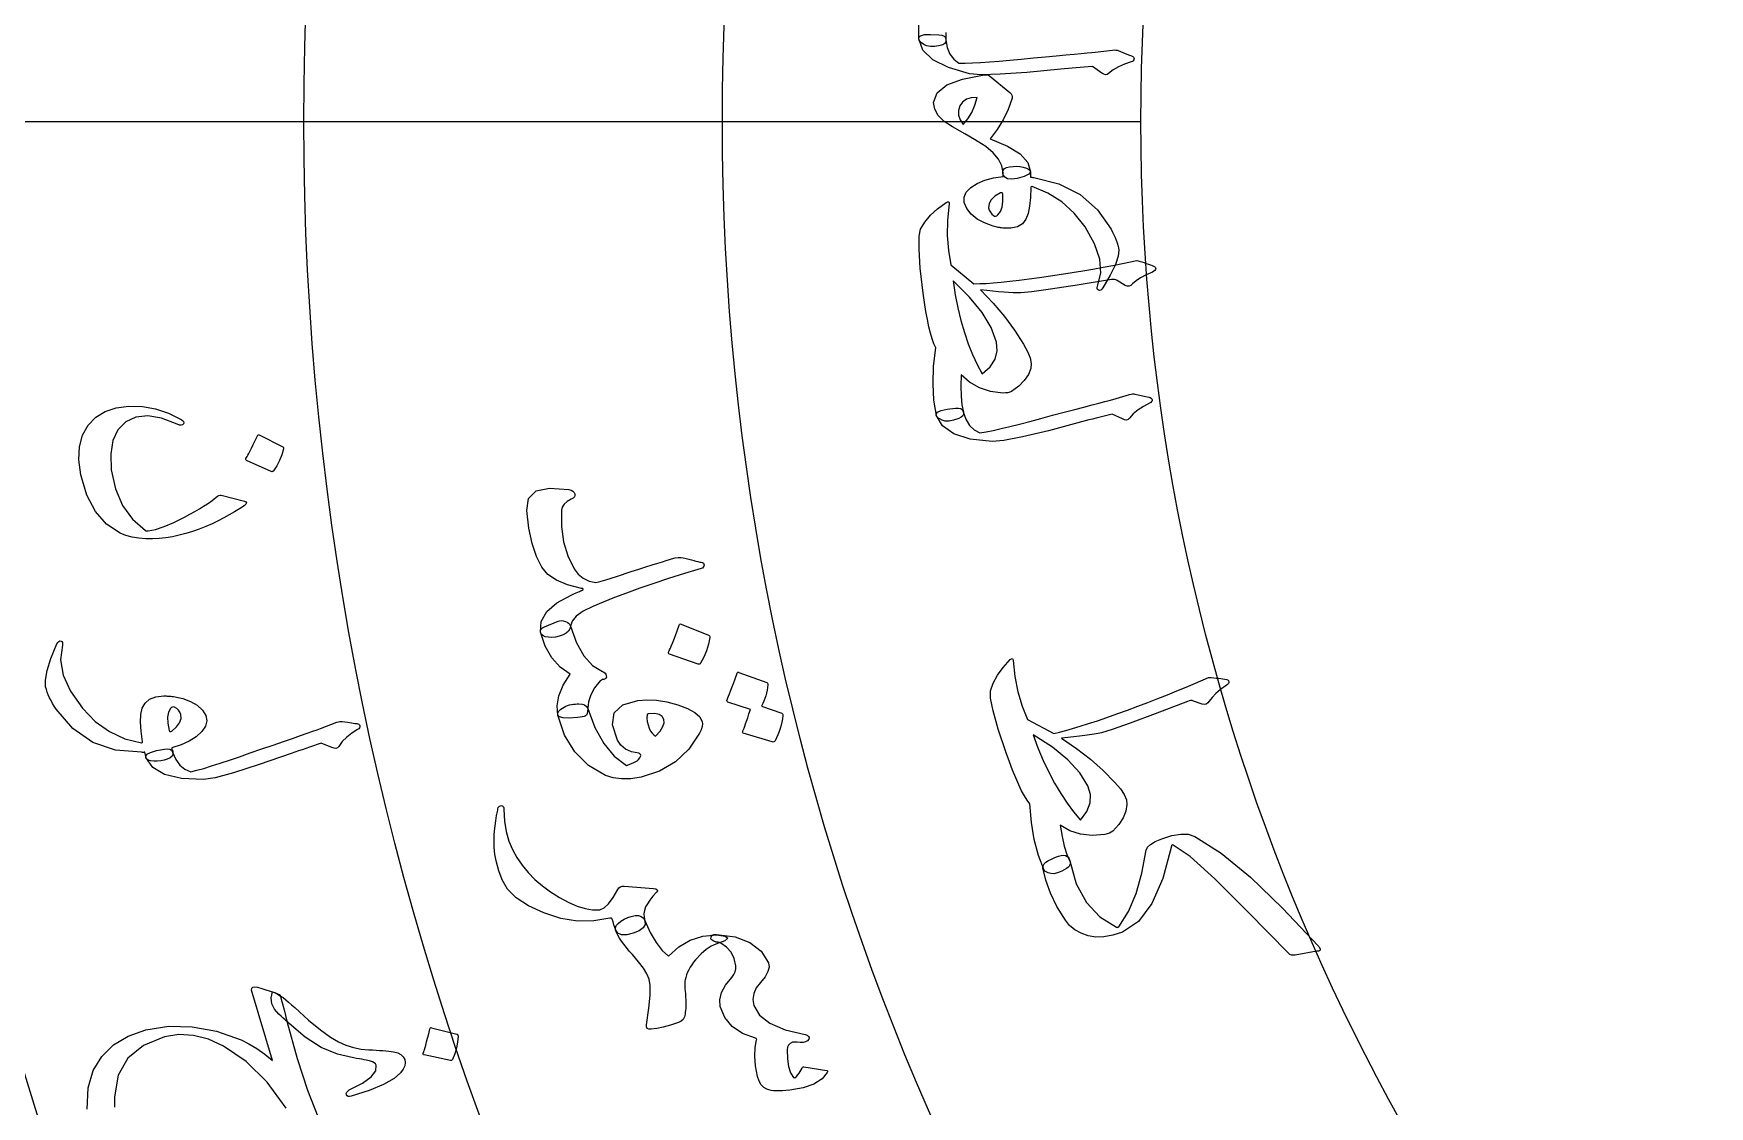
# Model space of a CAD drawing. Header units: millimetres. Extents: x -150 to 150, y -150 to 198.
# Drawn here: x -77.67 to -36.47, y -24.23 to 2.16 of the extents above; entities that cross this region are included whole.
import ezdxf

# ---------------------------------------------------------------- set-up
doc = ezdxf.new("R2010")
doc.units = ezdxf.units.MM
for name, color, linetype in [('CUT_OUTER', 1, 'Continuous'), ('ENGRAVE', 7, 'Continuous'), ('ENGRAVE_FINE', 8, 'Continuous'), ('GUIDE', 3, 'Continuous'), ('TEXT', 5, 'Continuous')]:
    doc.layers.add(name, color=color, linetype=linetype)

msp = doc.modelspace()

# ---------------------------------------------------------------- linework, layer by layer
at = {"layer": 'CUT_OUTER'}
msp.add_arc((0.0002, -0.0002), 149.9998, 179.017762, 3.164151, dxfattribs=at)
at = {"layer": 'ENGRAVE'}
for radius in [132.75, 112.1737, 91.5975, 71.0212, 50.445]:
    msp.add_circle((0, 0), radius, dxfattribs=at)
at = {"layer": 'ENGRAVE_FINE'}
for points in [[(-91.5975, 0), (-71.0212, 0)], [(-71.0213, 0), (-50.445, 0)]]:
    msp.add_lwpolyline(points, dxfattribs=at)
for radius in [122.4619, 101.8856, 81.3094, 60.7331]:
    msp.add_circle((0, 0), radius, dxfattribs=at)
at = {"layer": 'GUIDE'}
msp.add_circle((0, 0), 137.25, dxfattribs=at)
at = {"layer": 'TEXT'}
for points in [[(-55.2437, 2.1855), (-55.2376, 2.0035), (-55.2421, 1.9551), (-55.2667, 1.9159), (-55.3115, 1.8859), (-55.3763, 1.865), (-55.5086, 1.8448), (-55.6207, 1.8428), (-55.7126, 1.8592), (-55.7845, 1.8939), (-55.8384, 1.9353), (-55.8766, 1.9714), (-55.8992, 2.0022), (-55.9062, 2.0277), (-55.9021, 2.4119)], [(-76.3458, -24.2919), (-76.3218, -23.7677), (-76.1982, -23.3431), (-75.9857, -22.9961), (-75.6995, -22.7139), (-75.3404, -22.496), (-74.9089, -22.3414), (-74.3432, -22.2514), (-73.7639, -22.2645), (-73.1708, -22.3785), (-72.5635, -22.5913), (-72.3696, -22.6867), (-72.176, -22.8021), (-71.9824, -22.9374), (-71.7888, -23.0925), (-72.3069, -21.363), (-72.3013, -21.3162), (-72.2744, -21.2893), (-72.226, -21.2823), (-72.1563, -21.2952), (-72.051, -21.3271), (-71.9561, -21.3562), (-71.8717, -21.3824), (-71.7979, -21.4058), (-71.7349, -21.4267), (-71.6833, -21.4451), (-71.6432, -21.4611), (-71.6144, -21.4746), (-71.5965, -21.5195), (-71.5614, -21.6441), (-71.5085, -21.8484), (-71.4372, -22.1322), (-71.4372, -22.1322), (-71.1823, -23.0476), (-70.9286, -23.8287), (-70.6804, -24.4758)], [(-71.4547, -24.2674), (-71.9242, -23.6318), (-72.4381, -23.1236), (-72.999, -22.7428), (-73.3678, -22.5743), (-73.7316, -22.4798), (-74.0906, -22.4601), (-74.445, -22.5163), (-74.9654, -22.7232), (-75.3453, -23.037), (-75.5834, -23.4588), (-75.6777, -23.9887), (-75.6741, -24.2479)]]:
    msp.add_lwpolyline(points, dxfattribs=at)
for points in [[(-51.0067, 1.7456), (-50.8871, 1.6947), (-50.7921, 1.6552), (-50.7219, 1.6269), (-50.6764, 1.6099), (-50.6476, 1.5969), (-50.6272, 1.5807), (-50.6152, 1.5614), (-50.6117, 1.5388), (-50.6171, 1.5135), (-50.6317, 1.4928), (-50.6554, 1.4767), (-50.6883, 1.4651), (-50.8492, 1.4121), (-50.9946, 1.3471), (-51.1244, 1.2699), (-51.2385, 1.1806), (-51.2749, 1.1557), (-51.3155, 1.1492), (-51.3603, 1.1611), (-51.4093, 1.1916), (-51.6359, 1.3517), (-51.7393, 1.3438), (-51.8408, 1.3359), (-51.9405, 1.3278), (-52.0383, 1.3197), (-52.1342, 1.3114), (-52.2283, 1.3031), (-52.3205, 1.2947), (-52.4109, 1.2862), (-53.2475, 1.2065), (-53.901, 1.1593), (-54.3716, 1.1467), (-54.6592, 1.17), (-55.1786, 1.3231), (-55.5598, 1.5188), (-55.8024, 1.7566), (-55.9059, 2.0353), (-55.9057, 2.043), (-55.9054, 2.0506), (-55.9051, 2.0582), (-55.9048, 2.0658), (-55.8613, 2.1095), (-55.7646, 2.1348), (-55.6146, 2.1419), (-55.4114, 2.1307), (-55.3364, 2.1208), (-55.2825, 2.0975), (-55.2494, 2.0609), (-55.2373, 2.011), (-55.2063, 1.8188), (-55.1431, 1.6578), (-55.0478, 1.5283), (-54.9208, 1.4302), (-54.765, 1.4324), (-54.5877, 1.4392), (-54.389, 1.4504), (-54.1687, 1.466), (-53.9279, 1.4855), (-53.6674, 1.5082), (-53.3873, 1.5343), (-53.0876, 1.5634), (-52.7931, 1.5894), (-52.5283, 1.6132), (-52.2933, 1.635), (-52.0882, 1.6548), (-51.9129, 1.6718), (-51.7674, 1.6852), (-51.6518, 1.6951), (-51.566, 1.7015), (-51.1402, 1.7572), (-51.0983, 1.7579), (-51.0621, 1.7562), (-51.0316, 1.7521), (-51.0067, 1.7456)], [(-55.5396, 0.4686), (-55.4544, 0.7045), (-55.2183, 0.8967), (-54.8319, 1.0441), (-54.2954, 1.1463), (-54.2568, 1.1496), (-54.2229, 1.1466), (-54.1938, 1.1372), (-54.1695, 1.1214), (-53.6635, 0.7087), (-53.6327, 0.6804), (-53.6141, 0.6478), (-53.6075, 0.6107), (-53.6131, 0.5692), (-53.7101, 0.2967), (-53.8317, 0.0398), (-53.9782, -0.2019), (-54.1497, -0.4285), (-53.7219, -0.6059), (-53.415, -0.7994), (-53.2288, -1.0102), (-53.1631, -1.2395), (-53.1722, -1.2655), (-53.2008, -1.2929), (-53.2489, -1.3218), (-53.3165, -1.3521), (-53.4844, -1.4005), (-53.6196, -1.4201), (-53.7221, -1.4104), (-53.7919, -1.3715), (-53.8088, -1.348), (-53.8211, -1.3208), (-53.8288, -1.2898), (-53.832, -1.2551), (-53.8644, -1.0888), (-53.9464, -0.9268), (-54.0781, -0.7688), (-54.2594, -0.6142), (-54.3642, -0.5464), (-54.5361, -0.4446), (-54.775, -0.308), (-55.0805, -0.1357), (-55.2823, 0.0003), (-55.4261, 0.1467), (-55.5119, 0.3029), (-55.5396, 0.4686)], [(-54.813, -0.0753), (-54.6968, 0.0646), (-54.6007, 0.2226), (-54.5244, 0.3987), (-54.4678, 0.5931), (-54.6143, 0.584), (-54.7341, 0.5457), (-54.8272, 0.478), (-54.8935, 0.3809), (-54.928, 0.2684), (-54.9262, 0.1547), (-54.8878, 0.0401), (-54.813, -0.0753)], [(-53.0778, -1.3822), (-52.4614, -1.5338), (-51.9403, -1.7971), (-51.5126, -2.1702), (-51.176, -2.6526), (-51.1406, -2.7202), (-51.1083, -2.787), (-51.0793, -2.8531), (-51.0535, -2.9184), (-51.0315, -2.9825), (-51.0136, -3.0451), (-50.9999, -3.1062), (-50.9904, -3.1658), (-51.0036, -3.3166), (-51.0733, -3.5204), (-51.1989, -3.7779), (-51.3795, -4.0905), (-51.4061, -4.1248), (-51.4328, -4.1459), (-51.4597, -4.1538), (-51.4867, -4.1485), (-51.5084, -4.1335), (-51.5194, -4.1123), (-51.5197, -4.0849), (-51.5093, -4.0514), (-51.4267, -3.7335), (-51.4512, -3.3862), (-51.5822, -3.0072), (-51.8191, -2.5939), (-52.0837, -2.2569), (-52.3875, -1.9787), (-52.7314, -1.7597), (-53.1162, -1.6005), (-53.1297, -1.6023), (-53.1402, -1.6066), (-53.1479, -1.6137), (-53.1527, -1.6233), (-53.1594, -1.8732), (-53.1812, -2.0867), (-53.2186, -2.2639), (-53.272, -2.4048), (-53.3589, -2.5162), (-53.4829, -2.5896), (-53.6439, -2.6248), (-53.8423, -2.6217), (-53.8687, -2.6188), (-53.8956, -2.6151), (-53.9231, -2.6104), (-53.951, -2.6049), (-53.9799, -2.5984), (-54.0103, -2.5911), (-54.0421, -2.583), (-54.0753, -2.5739), (-54.2914, -2.4971), (-54.4721, -2.3994), (-54.6172, -2.281), (-54.7265, -2.1417), (-54.7887, -1.997), (-54.7925, -1.8621), (-54.738, -1.7375), (-54.6253, -1.6236), (-54.4665, -1.5228), (-54.2808, -1.445), (-54.0685, -1.39), (-53.8295, -1.3577), (-53.8301, -1.3433), (-53.8311, -1.3293), (-53.8326, -1.3158), (-53.8345, -1.3028), (-53.8365, -1.2898), (-53.838, -1.2763), (-53.839, -1.2623), (-53.8396, -1.2479), (-53.83, -1.1981), (-53.7988, -1.1589), (-53.746, -1.1303), (-53.6715, -1.1123), (-53.5894, -1.1038), (-53.5063, -1.1034), (-53.422, -1.1112), (-53.3366, -1.1272), (-53.2613, -1.1487), (-53.2073, -1.1734), (-53.1746, -1.2012), (-53.1632, -1.2322), (-53.1599, -1.3698), (-53.1464, -1.3704), (-53.1282, -1.3726), (-53.1053, -1.3766), (-53.0778, -1.3822)], [(-55.486, -5.5671), (-55.5314, -5.4666), (-55.5749, -5.3467), (-55.6161, -5.2073), (-55.655, -5.0484), (-55.6923, -4.8701), (-55.7288, -4.6725), (-55.7643, -4.4556), (-55.7985, -4.2193), (-55.8676, -3.6068), (-55.8994, -3.1407), (-55.8978, -2.8217), (-55.8653, -2.6503), (-55.7594, -2.4744), (-55.6183, -2.3064), (-55.4419, -2.1463), (-55.2305, -1.9945), (-55.1962, -1.9786), (-55.1734, -1.9792), (-55.1621, -1.9962), (-55.1622, -2.0296), (-55.2012, -2.4242), (-55.2064, -2.8057), (-55.1781, -3.1732), (-55.1166, -3.5263), (-54.5483, -3.9903), (-54.4086, -3.9891), (-54.2507, -3.9824), (-54.0746, -3.9702), (-53.8802, -3.9525), (-53.6685, -3.9298), (-53.4404, -3.9028), (-53.1957, -3.8715), (-52.9346, -3.836), (-52.6638, -3.7974), (-52.3971, -3.7575), (-52.1348, -3.7164), (-51.8767, -3.674), (-51.6234, -3.6305), (-51.3752, -3.5858), (-51.1323, -3.5399), (-50.8945, -3.493), (-50.5492, -3.4209), (-50.4861, -3.4375), (-50.4258, -3.4548), (-50.3682, -3.4726), (-50.3134, -3.491), (-50.2614, -3.5095), (-50.2121, -3.5278), (-50.1657, -3.5458), (-50.122, -3.5635), (-50.105, -3.5739), (-50.0924, -3.5871), (-50.0842, -3.6033), (-50.0805, -3.6223), (-50.0845, -3.6453), (-50.0997, -3.6665), (-50.1262, -3.6861), (-50.164, -3.7039), (-50.3192, -3.7727), (-50.4517, -3.8444), (-50.5615, -3.919), (-50.6486, -3.9965), (-50.691, -4.0324), (-50.7357, -4.0503), (-50.7828, -4.0502), (-50.8323, -4.0319), (-51.0279, -3.9145), (-51.0605, -3.8965), (-51.0952, -3.8864), (-51.1322, -3.8844), (-51.1713, -3.8905), (-52.0145, -4.0281), (-52.6665, -4.1287), (-53.1277, -4.1908), (-53.3981, -4.2135), (-53.4884, -4.2149), (-53.5883, -4.2129), (-53.6978, -4.2074), (-53.8169, -4.1985), (-53.9455, -4.1871), (-54.0835, -4.1739), (-54.2309, -4.1591), (-54.3879, -4.1425), (-54.0796, -4.467), (-53.8004, -4.797), (-53.55, -5.133), (-53.3283, -5.4754), (-53.2294, -5.6577), (-53.1668, -5.8178), (-53.1408, -5.956), (-53.1514, -6.0727), (-53.2121, -6.2271), (-53.3109, -6.3726), (-53.4479, -6.5095), (-53.6231, -6.6379), (-53.6651, -6.658), (-53.7145, -6.6715), (-53.7712, -6.6786), (-53.8353, -6.6791), (-54.1426, -6.6395), (-54.4163, -6.5517), (-54.6562, -6.4154), (-54.8618, -6.2303), (-54.8723, -6.5109), (-54.8668, -6.7577), (-54.8457, -6.9705), (-54.8096, -7.1491), (-54.8061, -7.1975), (-54.8239, -7.2402), (-54.8631, -7.2772), (-54.9236, -7.3086), (-55.0507, -7.3503), (-55.1609, -7.3708), (-55.2543, -7.3698), (-55.3309, -7.3474), (-55.3909, -7.3156), (-55.4346, -7.2863), (-55.462, -7.2596), (-55.4731, -7.2356), (-55.5325, -6.856), (-55.5548, -6.4509), (-55.5395, -6.021), (-55.486, -5.5671)], [(-53.8997, -1.7564), (-54.0332, -1.8382), (-54.1264, -1.9262), (-54.1792, -2.0205), (-54.1917, -2.1208), (-54.1735, -2.1797), (-54.1463, -2.2317), (-54.11, -2.2769), (-54.0647, -2.3151), (-54.0409, -2.327), (-54.0158, -2.3277), (-53.9892, -2.3174), (-53.9613, -2.2959), (-53.8972, -2.2173), (-53.8556, -2.1058), (-53.8364, -1.9614), (-53.8393, -1.7838), (-53.8437, -1.7656), (-53.8552, -1.755), (-53.8739, -1.7519), (-53.8997, -1.7564)], [(-53.9985, -5.4253), (-54.1251, -5.0681), (-54.3444, -4.7), (-54.6561, -4.3188), (-55.0601, -3.9221), (-55.0073, -4.262), (-54.9434, -4.5869), (-54.8686, -4.8968), (-54.7832, -5.1914), (-54.6878, -5.4703), (-54.5834, -5.733), (-54.47, -5.9794), (-54.3479, -6.2095), (-54.1526, -6.034), (-54.0294, -5.8451), (-53.9781, -5.6425), (-53.9985, -5.4253)], [(-72.4859, -9.4519), (-72.6025, -9.5283), (-72.7247, -9.6038), (-72.8526, -9.6785), (-72.9862, -9.7523), (-73.1265, -9.8244), (-73.2746, -9.8941), (-73.4306, -9.9614), (-73.5943, -10.0263), (-73.7581, -10.0853), (-73.9216, -10.1361), (-74.0849, -10.1785), (-74.2479, -10.2126), (-74.4111, -10.2383), (-74.5749, -10.2557), (-74.7395, -10.2647), (-74.9047, -10.2652), (-75.08, -10.2523), (-75.2442, -10.2245), (-75.3972, -10.1817), (-75.539, -10.1238), (-75.873, -9.9055), (-76.1458, -9.5941), (-76.3562, -9.1897), (-76.5027, -8.6928), (-76.5523, -8.3266), (-76.5391, -7.9996), (-76.4634, -7.7127), (-76.3259, -7.4662), (-76.1364, -7.2732), (-75.9062, -7.1314), (-75.6356, -7.0404), (-75.3249, -6.9998), (-74.9907, -7.0113), (-74.6649, -7.0707), (-74.3476, -7.1775), (-74.0385, -7.3312), (-74.0023, -7.3567), (-73.981, -7.3828), (-73.9746, -7.4094), (-73.9831, -7.4366), (-74.0038, -7.4632), (-74.0355, -7.4733), (-74.0781, -7.467), (-74.1318, -7.4441), (-74.5165, -7.2985), (-74.8559, -7.2402), (-75.1504, -7.2705), (-75.3996, -7.3906), (-75.5895, -7.5853), (-75.7122, -7.8469), (-75.7672, -8.1753), (-75.7535, -8.5697), (-75.6529, -9.0368), (-75.4793, -9.4419), (-75.2338, -9.7842), (-74.9171, -10.0631), (-74.9066, -10.0683), (-74.8917, -10.071), (-74.8725, -10.0712), (-74.8488, -10.069), (-74.6656, -10.0335), (-74.4558, -9.9655), (-74.2194, -9.8652), (-73.9561, -9.7329), (-73.8243, -9.6608), (-73.7019, -9.5919), (-73.5888, -9.5263), (-73.4851, -9.4639), (-73.3914, -9.4043), (-73.308, -9.3471), (-73.2351, -9.2923), (-73.1727, -9.2398), (-73.1398, -9.2145), (-73.1086, -9.1986), (-73.079, -9.1921), (-73.051, -9.195), (-72.4778, -9.3415), (-72.4434, -9.3576), (-72.4333, -9.3813), (-72.4475, -9.4127), (-72.4859, -9.4519)], [(-50.5943, -6.7044), (-50.4679, -6.7349), (-50.3677, -6.7582), (-50.2938, -6.7745), (-50.2461, -6.7837), (-50.2155, -6.7918), (-50.1927, -6.8044), (-50.1777, -6.8215), (-50.1706, -6.8431), (-50.1717, -6.869), (-50.1827, -6.8918), (-50.2034, -6.9116), (-50.2339, -6.9285), (-50.3839, -7.0073), (-50.5165, -7.0955), (-50.6318, -7.1931), (-50.7296, -7.3), (-50.7613, -7.3306), (-50.8003, -7.3437), (-50.8464, -7.3393), (-50.8998, -7.3174), (-51.1497, -7.1969), (-51.2504, -7.2217), (-51.3492, -7.2464), (-51.4462, -7.2708), (-51.5413, -7.295), (-51.6346, -7.3189), (-51.726, -7.3427), (-51.8156, -7.3662), (-51.9033, -7.3895), (-52.7152, -7.6063), (-53.352, -7.7608), (-53.814, -7.851), (-54.1016, -7.8755), (-54.6391, -7.8103), (-55.0474, -7.6803), (-55.3259, -7.4859), (-55.4741, -7.228), (-55.475, -7.2205), (-55.476, -7.2129), (-55.477, -7.2054), (-55.478, -7.1978), (-55.4423, -7.1476), (-55.3511, -7.1066), (-55.2043, -7.0748), (-55.0021, -7.0522), (-54.9265, -7.0497), (-54.8694, -7.0637), (-54.8308, -7.0944), (-54.8106, -7.1416), (-54.7483, -7.3261), (-54.6593, -7.4744), (-54.544, -7.5864), (-54.4025, -7.6621), (-54.2492, -7.6342), (-54.0755, -7.5982), (-53.8813, -7.5543), (-53.6667, -7.5026), (-53.4324, -7.4436), (-53.1792, -7.3781), (-52.9073, -7.3062), (-52.6165, -7.2279), (-52.3303, -7.1536), (-52.0731, -7.0864), (-51.845, -7.0261), (-51.6459, -6.9727), (-51.4758, -6.927), (-51.3345, -6.8897), (-51.2221, -6.8609), (-51.1386, -6.8404), (-50.7278, -6.7151), (-50.6867, -6.7074), (-50.6507, -6.7031), (-50.6199, -6.7021), (-50.5943, -6.7044)], [(-71.5386, -7.9997), (-71.5284, -8.0075), (-71.5214, -8.0193), (-71.5178, -8.035), (-71.5175, -8.0547), (-71.56, -8.1989), (-71.6161, -8.3368), (-71.6858, -8.4685), (-71.7691, -8.594), (-71.7826, -8.6069), (-71.7967, -8.6135), (-71.8117, -8.6139), (-71.8273, -8.6082), (-72.4279, -8.3387), (-72.4427, -8.3277), (-72.4478, -8.3119), (-72.4431, -8.2914), (-72.4287, -8.2662), (-72.4162, -8.2443), (-72.3977, -8.21), (-72.373, -8.1633), (-72.3423, -8.1041), (-72.3055, -8.0316), (-72.2627, -7.945), (-72.2139, -7.8443), (-72.159, -7.7295), (-72.1494, -7.7141), (-72.1391, -7.7057), (-72.128, -7.7045), (-72.1161, -7.7105)], [(-64.4662, -12.4174), (-64.4833, -12.4832), (-64.5192, -12.5398), (-64.5739, -12.5872), (-64.6474, -12.6253), (-64.7409, -12.6592), (-64.8325, -12.681), (-64.9223, -12.6904), (-65.0102, -12.6874), (-65.0876, -12.6726), (-65.146, -12.6464), (-65.1852, -12.6087), (-65.2053, -12.5597), (-65.185, -12.295), (-65.0519, -12.0544), (-64.8061, -11.8388), (-64.4481, -11.6484), (-64.3854, -11.6209), (-64.331, -11.5972), (-64.2849, -11.5771), (-64.2472, -11.5607), (-64.2179, -11.548), (-64.197, -11.5389), (-64.1844, -11.5334), (-64.1803, -11.5316), (-64.1583, -11.5148), (-64.1538, -11.5012), (-64.1669, -11.4907), (-64.1974, -11.4834), (-64.5385, -11.3984), (-64.8144, -11.2835), (-65.0251, -11.1388), (-65.1702, -10.9647), (-65.3034, -10.6983), (-65.4103, -10.3772), (-65.4899, -10.0016), (-65.5414, -9.572), (-65.4961, -9.2739), (-65.3083, -9.089), (-64.9789, -9.017), (-64.5085, -9.0561), (-64.4504, -9.0718), (-64.406, -9.0947), (-64.3753, -9.1247), (-64.3584, -9.162), (-64.3565, -9.2009), (-64.3711, -9.2358), (-64.402, -9.2668), (-64.4494, -9.2937), (-64.5504, -9.3513), (-64.6241, -9.4147), (-64.6705, -9.4837), (-64.6896, -9.5584), (-64.69, -9.9622), (-64.6374, -10.3379), (-64.5322, -10.6847), (-64.375, -11.0018), (-64.2749, -11.1335), (-64.1523, -11.2343), (-64.0073, -11.3041), (-63.8401, -11.343), (-63.7673, -11.3258), (-63.5995, -11.2749), (-63.3369, -11.1904), (-62.9792, -11.0728), (-62.7875, -11.0114), (-62.6143, -10.9566), (-62.4595, -10.9083), (-62.3233, -10.8664), (-62.2067, -10.8305), (-62.1109, -10.8004), (-62.0358, -10.776), (-61.9815, -10.7573), (-61.8973, -10.735), (-61.8219, -10.7235), (-61.7552, -10.7227), (-61.6972, -10.7326), (-61.6241, -10.7516), (-61.556, -10.7694), (-61.4929, -10.7859), (-61.4347, -10.8012), (-61.3817, -10.8149), (-61.3337, -10.8263), (-61.291, -10.8356), (-61.2533, -10.8427), (-61.2226, -10.8515), (-61.2004, -10.8659), (-61.1868, -10.8858), (-61.1817, -10.9114), (-61.188, -10.9415), (-61.2017, -10.9658), (-61.2228, -10.9844), (-61.2513, -10.9972), (-61.6637, -11.1212), (-62.0535, -11.2434), (-62.4208, -11.3638), (-62.7655, -11.4822), (-63.0878, -11.5982), (-63.3878, -11.7112), (-63.6654, -11.8211), (-63.9206, -11.928), (-64.1557, -12.0441), (-64.3251, -12.1645), (-64.4286, -12.289), (-64.4662, -12.4174)], [(-64.0436, -14.4395), (-64.0497, -14.5098), (-64.0607, -14.5628), (-64.0767, -14.5985), (-64.0978, -14.6168), (-64.133, -14.6314), (-64.1774, -14.6437), (-64.2309, -14.6537), (-64.2934, -14.6615), (-64.4969, -14.6745), (-64.6454, -14.6694), (-64.7391, -14.6462), (-64.7779, -14.605), (-64.7972, -14.3725), (-64.7534, -14.1264), (-64.6463, -13.8674), (-64.4759, -13.5961), (-64.7208, -13.4235), (-64.9244, -13.193), (-65.0862, -12.905), (-65.2053, -12.5597), (-65.205, -12.5199), (-65.1879, -12.4844), (-65.1539, -12.4534), (-65.1031, -12.4269), (-64.7708, -12.2942), (-64.7336, -12.2796), (-64.6915, -12.2748), (-64.6442, -12.2799), (-64.5919, -12.2948), (-64.5497, -12.3153), (-64.5147, -12.3426), (-64.4868, -12.3766), (-64.4662, -12.4174), (-64.3225, -12.8247), (-64.1423, -13.1461), (-63.927, -13.3814), (-63.6776, -13.5308), (-63.6441, -13.5473), (-63.618, -13.5696), (-63.5992, -13.5977), (-63.5876, -13.6317), (-63.5853, -13.665), (-63.5941, -13.691), (-63.6141, -13.7098), (-63.6453, -13.7214), (-63.6758, -13.729), (-63.7017, -13.7378), (-63.7231, -13.7478), (-63.7399, -13.7589), (-63.8749, -13.9331), (-63.9705, -14.1047), (-64.0267, -14.2736), (-64.0436, -14.4395)], [(-61.0718, -12.6317), (-61.0596, -12.6395), (-61.0506, -12.652), (-61.0448, -12.6693), (-61.0424, -12.6913), (-61.0748, -12.8579), (-61.123, -13.0189), (-61.187, -13.1743), (-61.2669, -13.3244), (-61.2805, -13.3403), (-61.2957, -13.3493), (-61.3123, -13.3514), (-61.3305, -13.3465), (-62.0322, -13.1059), (-62.05, -13.095), (-62.0573, -13.0778), (-62.0543, -13.0542), (-62.0408, -13.0242), (-62.0292, -12.9982), (-62.0121, -12.9576), (-61.9894, -12.9023), (-61.9612, -12.8324), (-61.9276, -12.7468), (-61.8888, -12.6447), (-61.8447, -12.5262), (-61.7951, -12.3912), (-61.786, -12.3728), (-61.7753, -12.3624), (-61.763, -12.3599), (-61.7491, -12.3654)], [(-75.0131, -15.5161), (-75.6484, -15.4647), (-76.2104, -15.271), (-76.6981, -14.9336), (-77.1095, -14.4518), (-77.1549, -14.3818), (-77.197, -14.3121), (-77.2356, -14.2427), (-77.2707, -14.1736), (-77.3019, -14.1052), (-77.3285, -14.0379), (-77.3506, -13.9718), (-77.3683, -13.9068), (-77.3752, -13.7382), (-77.3317, -13.5057), (-77.2372, -13.2098), (-77.0909, -12.8513), (-77.0678, -12.8117), (-77.0432, -12.7866), (-77.0172, -12.7759), (-76.9897, -12.7797), (-76.9666, -12.7944), (-76.9534, -12.8167), (-76.9504, -12.8465), (-76.9573, -12.8838), (-77.0051, -13.2382), (-76.9388, -13.6156), (-76.7581, -14.0143), (-76.4626, -14.4323), (-76.1473, -14.7575), (-75.8005, -15.0076), (-75.4229, -15.1831), (-75.0151, -15.2845), (-75.0022, -15.2804), (-74.9926, -15.2741), (-74.9862, -15.2656), (-74.9832, -15.2548), (-75.0202, -14.9963), (-75.0342, -14.7729), (-75.0255, -14.5848), (-74.9945, -14.4321), (-74.9251, -14.3053), (-74.8131, -14.213), (-74.6586, -14.155), (-74.4617, -14.131), (-74.4351, -14.1302), (-74.4079, -14.1303), (-74.3801, -14.1312), (-74.3516, -14.133), (-74.322, -14.1354), (-74.2909, -14.1386), (-74.2583, -14.1423), (-74.2241, -14.1468), (-73.9991, -14.1931), (-73.8061, -14.264), (-73.6451, -14.3595), (-73.516, -14.4797), (-73.432, -14.6118), (-73.4067, -14.7432), (-73.44, -14.8742), (-73.5319, -15.005), (-73.671, -15.1317), (-73.8402, -15.2411), (-74.0393, -15.3333), (-74.2687, -15.4081), (-74.2655, -15.4225), (-74.2619, -15.4364), (-74.2579, -15.4497), (-74.2536, -15.4625), (-74.2493, -15.4752), (-74.2453, -15.4885), (-74.2417, -15.5024), (-74.2385, -15.5168), (-74.2385, -15.5686), (-74.2618, -15.6137), (-74.3083, -15.6523), (-74.378, -15.6843), (-74.457, -15.7081), (-74.5387, -15.7239), (-74.623, -15.7316), (-74.71, -15.7311), (-74.7882, -15.723), (-74.846, -15.7076), (-74.8835, -15.685), (-74.9006, -15.6552), (-74.9299, -15.5144), (-74.9433, -15.5162), (-74.9616, -15.5171), (-74.9849, -15.5171), (-75.0131, -15.5161)], [(-59.275, -14.5504), (-59.2625, -14.5575), (-59.2531, -14.5693), (-59.2469, -14.586), (-59.2437, -14.6076), (-59.255, -14.6902), (-59.2699, -14.7712), (-59.2883, -14.8507), (-59.3102, -14.9286), (-59.3361, -15.0056), (-59.3663, -15.0822), (-59.4008, -15.1585), (-59.4396, -15.2345), (-59.4533, -15.2508), (-59.4696, -15.2606), (-59.4887, -15.264), (-59.5106, -15.2609), (-60.2205, -15.0463), (-60.2312, -15.0381), (-60.235, -15.0231), (-60.2318, -15.0011), (-60.2217, -14.9723), (-60.211, -14.9516), (-60.1973, -14.9189), (-60.1807, -14.8741), (-60.161, -14.8173), (-60.138, -14.7479), (-60.1111, -14.6653), (-60.0803, -14.5695), (-60.0456, -14.4607), (-60.596, -14.2795), (-60.614, -14.2692), (-60.6217, -14.2525), (-60.6191, -14.2292), (-60.6062, -14.1994), (-60.5951, -14.1736), (-60.5788, -14.1332), (-60.5572, -14.0783), (-60.5304, -14.0088), (-60.4985, -13.9239), (-60.4617, -13.8225), (-60.4199, -13.7049), (-60.3729, -13.571), (-60.3634, -13.5561), (-60.3524, -13.548), (-60.3398, -13.5467), (-60.3257, -13.5522), (-59.6441, -13.7956), (-59.6317, -13.8028), (-59.6224, -13.8149), (-59.6164, -13.8317), (-59.6135, -13.8533), (-59.6207, -13.9229), (-59.6317, -13.9913), (-59.6467, -14.0588), (-59.6657, -14.1252), (-59.6881, -14.1905), (-59.7134, -14.2545), (-59.7417, -14.3172), (-59.7729, -14.3787)], [(-53.1784, -16.7851), (-53.2435, -16.696), (-53.3105, -16.5875), (-53.3793, -16.4595), (-53.4499, -16.3119), (-53.5228, -16.145), (-53.5989, -15.959), (-53.678, -15.7539), (-53.7598, -15.5296), (-53.9524, -14.9441), (-54.0789, -14.4943), (-54.1425, -14.1818), (-54.1456, -14.0073), (-54.0779, -13.8135), (-53.9741, -13.6202), (-53.8342, -13.4275), (-53.6582, -13.2357), (-53.6278, -13.2131), (-53.6054, -13.2091), (-53.5909, -13.2234), (-53.5842, -13.2561), (-53.5417, -13.6504), (-53.4689, -14.0248), (-53.3661, -14.3788), (-53.2338, -14.7119), (-52.5827, -15.05), (-52.4462, -15.0203), (-52.293, -14.9815), (-52.1231, -14.9336), (-51.9364, -14.8765), (-51.7338, -14.8111), (-51.516, -14.738), (-51.2829, -14.6574), (-51.0346, -14.5693), (-50.7773, -14.4762), (-50.5244, -14.3827), (-50.276, -14.2888), (-50.032, -14.1946), (-49.793, -14.1002), (-49.5592, -14.0058), (-49.3307, -13.9113), (-49.1075, -13.8167), (-48.7843, -13.6756), (-48.7191, -13.679), (-48.6565, -13.6836), (-48.5965, -13.6893), (-48.5391, -13.6961), (-48.4844, -13.7036), (-48.4324, -13.7114), (-48.3833, -13.7195), (-48.3369, -13.728), (-48.3181, -13.7346), (-48.3031, -13.745), (-48.2918, -13.7591), (-48.2843, -13.777), (-48.2834, -13.8003), (-48.294, -13.8243), (-48.316, -13.8488), (-48.3494, -13.874), (-48.4872, -13.973), (-48.6022, -14.0703), (-48.6945, -14.1658), (-48.764, -14.2594), (-48.7981, -14.3032), (-48.8382, -14.3299), (-48.8844, -14.3394), (-48.9365, -14.3316), (-49.1519, -14.2566), (-49.1875, -14.2456), (-49.2236, -14.2429), (-49.2602, -14.2485), (-49.2973, -14.2624), (-50.0946, -14.5694), (-50.7123, -14.801), (-51.1511, -14.956), (-51.4111, -15.0335), (-51.4993, -15.0533), (-51.5975, -15.0718), (-51.7057, -15.0888), (-51.8241, -15.1044), (-51.9523, -15.1195), (-52.0901, -15.1348), (-52.2375, -15.1504), (-52.3945, -15.1662), (-52.0265, -15.4209), (-51.6857, -15.6869), (-51.372, -15.9647), (-51.085, -16.2546), (-50.9509, -16.4128), (-50.857, -16.5567), (-50.8032, -16.6867), (-50.7898, -16.8032), (-50.8177, -16.9667), (-50.8847, -17.1293), (-50.9908, -17.2913), (-51.1361, -17.4528), (-51.1731, -17.481), (-51.2187, -17.5044), (-51.2728, -17.5228), (-51.3354, -17.5364), (-51.6443, -17.5605), (-51.9302, -17.5305), (-52.1928, -17.446), (-52.4319, -17.3068), (-52.3848, -17.5836), (-52.329, -17.8241), (-52.265, -18.0281), (-52.1932, -18.1955), (-52.1798, -18.2422), (-52.1885, -18.2877), (-52.2193, -18.3319), (-52.2721, -18.375), (-52.388, -18.4418), (-52.4918, -18.4843), (-52.5834, -18.5025), (-52.6629, -18.4962), (-52.7282, -18.4773), (-52.7769, -18.4575), (-52.8092, -18.437), (-52.8249, -18.4158), (-52.9607, -18.0564), (-53.0653, -17.6643), (-53.1381, -17.2403), (-53.1784, -16.7851)], [(-74.2698, -14.9949), (-74.1519, -14.891), (-74.0744, -14.7877), (-74.0375, -14.6852), (-74.0411, -14.5831), (-74.0682, -14.5271), (-74.1032, -14.4792), (-74.1459, -14.4395), (-74.1966, -14.408), (-74.2219, -14.3995), (-74.2469, -14.4025), (-74.2715, -14.4168), (-74.2959, -14.4425), (-74.3472, -14.5312), (-74.3708, -14.65), (-74.3665, -14.7987), (-74.334, -14.9773), (-74.3267, -14.9949), (-74.3135, -15.0037), (-74.2945, -15.0037), (-74.2698, -14.9949)], [(-61.2289, -14.7624), (-61.2239, -14.8186), (-61.2337, -14.8848), (-61.2582, -14.9608), (-61.2974, -15.0469), (-61.5585, -15.4402), (-61.8839, -15.7526), (-62.2749, -15.9832), (-62.7325, -16.1303), (-62.9809, -16.1676), (-63.2095, -16.1725), (-63.4183, -16.1448), (-63.6073, -16.0844), (-64.0275, -15.8369), (-64.3636, -15.5072), (-64.6142, -15.0961), (-64.7779, -14.605), (-64.7776, -14.5518), (-64.7521, -14.5005), (-64.7015, -14.4514), (-64.6257, -14.4044), (-64.5827, -14.3836), (-64.5378, -14.3663), (-64.4912, -14.3523), (-64.4426, -14.3418), (-64.394, -14.334), (-64.3471, -14.3282), (-64.3019, -14.3244), (-64.2584, -14.3225), (-64.181, -14.3286), (-64.1194, -14.3502), (-64.0736, -14.3871), (-64.0436, -14.4395), (-63.8685, -14.9083), (-63.6504, -15.2985), (-63.3907, -15.6095), (-63.0907, -15.8412), (-62.9801, -15.7989), (-62.8935, -15.7594), (-62.8311, -15.7227), (-62.7926, -15.6889), (-62.7614, -15.6521), (-62.7429, -15.6206), (-62.737, -15.5945), (-62.7438, -15.5736), (-62.7525, -15.5602), (-62.7625, -15.5503), (-62.7737, -15.544), (-62.7863, -15.5412), (-62.9659, -15.5027), (-63.1135, -15.4366), (-63.2289, -15.3428), (-63.3119, -15.2214), (-63.4341, -14.8398), (-63.3907, -14.5481), (-63.1828, -14.3477), (-62.8115, -14.2383), (-62.5881, -14.2216), (-62.3491, -14.235), (-62.0948, -14.2781), (-61.8248, -14.3504), (-61.5868, -14.4365), (-61.4082, -14.5336), (-61.2889, -14.6421), (-61.2289, -14.7624)], [(-70.0762, -14.7554), (-69.9476, -14.7771), (-69.8459, -14.7935), (-69.7708, -14.8047), (-69.7225, -14.8107), (-69.6913, -14.8167), (-69.6676, -14.8278), (-69.6513, -14.8442), (-69.6424, -14.8657), (-69.6415, -14.8921), (-69.6507, -14.9161), (-69.6698, -14.9378), (-69.6989, -14.9571), (-69.8424, -15.048), (-69.9678, -15.147), (-70.0753, -15.2542), (-70.1647, -15.3696), (-70.1941, -15.4028), (-70.2319, -15.4189), (-70.2783, -15.4177), (-70.3333, -15.3992), (-70.5919, -15.2949), (-70.6904, -15.3272), (-70.7871, -15.3592), (-70.882, -15.3908), (-70.9751, -15.422), (-71.0663, -15.4529), (-71.1557, -15.4834), (-71.2433, -15.5135), (-71.3291, -15.5433), (-72.1228, -15.8195), (-72.7467, -16.02), (-73.201, -16.1433), (-73.486, -16.1886), (-74.0268, -16.1628), (-74.4434, -16.0638), (-74.7353, -15.8919), (-74.9022, -15.6478), (-74.9037, -15.6404), (-74.9053, -15.633), (-74.9068, -15.6256), (-74.9084, -15.6182), (-74.8766, -15.5656), (-74.7887, -15.5179), (-74.6448, -15.4751), (-74.4449, -15.437), (-74.3698, -15.4286), (-74.3118, -15.4382), (-74.271, -15.4656), (-74.2473, -15.511), (-74.1713, -15.6895), (-74.0715, -15.8303), (-73.9482, -15.9331), (-73.8016, -15.998), (-73.6508, -15.9588), (-73.4802, -15.9102), (-73.2898, -15.8521), (-73.0795, -15.7847), (-72.8502, -15.7085), (-72.6027, -15.6244), (-72.3369, -15.5323), (-72.0527, -15.4324), (-71.7729, -15.3367), (-71.5215, -15.2501), (-71.2986, -15.1727), (-71.1042, -15.1042), (-70.938, -15.0455), (-70.8, -14.9975), (-70.6902, -14.96), (-70.6085, -14.9332), (-70.2086, -14.776), (-70.1681, -14.7653), (-70.1325, -14.7582), (-70.1019, -14.7549), (-70.0762, -14.7554)], [(-62.1701, -14.7096), (-62.2118, -14.6353), (-62.2871, -14.5868), (-62.396, -14.5641), (-62.5386, -14.5671), (-62.5599, -14.5725), (-62.5748, -14.5776), (-62.5834, -14.5823), (-62.5856, -14.5865), (-62.5865, -14.6724), (-62.5778, -14.7571), (-62.5597, -14.8407), (-62.532, -14.9231), (-62.4985, -14.9934), (-62.461, -15.0488), (-62.4195, -15.0894), (-62.374, -15.1151), (-62.2653, -14.9932), (-62.195, -14.885), (-62.1633, -14.7906), (-62.1701, -14.7096)], [(-51.7513, -16.3424), (-51.9482, -16.0187), (-52.238, -15.7031), (-52.6211, -15.3936), (-53.0976, -15.0878), (-52.9765, -15.4097), (-52.8475, -15.7147), (-52.711, -16.0028), (-52.5672, -16.2738), (-52.4169, -16.5273), (-52.261, -16.7631), (-52.0997, -16.9812), (-51.9332, -17.1814), (-51.7778, -16.9697), (-51.6958, -16.7597), (-51.6869, -16.5509), (-51.7513, -16.3424)], [(-63.1444, -18.8062), (-62.4283, -18.8649), (-62.3689, -18.8771), (-62.3358, -18.8962), (-62.329, -18.9221), (-62.3485, -18.955), (-62.44, -19.0565), (-62.516, -19.1513), (-62.5764, -19.2393), (-62.6214, -19.3206), (-62.6494, -19.4034), (-62.6615, -19.4879), (-62.6576, -19.5743), (-62.6377, -19.6623), (-62.6329, -19.754), (-62.6796, -19.8354), (-62.7777, -19.9066), (-62.9273, -19.9674), (-63.0856, -20.0042), (-63.2098, -20.0032), (-63.2999, -19.9644), (-63.3558, -19.8877), (-63.3795, -19.8228), (-63.4014, -19.7562), (-63.4215, -19.6879), (-63.4399, -19.6179), (-63.4465, -19.6071), (-63.4588, -19.5991), (-63.4768, -19.594), (-63.5005, -19.5918), (-63.8922, -19.6642), (-64.2928, -19.6684), (-64.7022, -19.6033), (-65.1202, -19.4678), (-65.5012, -19.2881), (-65.7997, -19.0922), (-66.0155, -18.8811), (-66.1485, -18.6558), (-66.2294, -18.4311), (-66.2891, -18.2211), (-66.3278, -18.026), (-66.3456, -17.846), (-66.346, -17.7559), (-66.3437, -17.6587), (-66.3389, -17.5547), (-66.3314, -17.4438), (-66.3201, -17.3263), (-66.3037, -17.2024), (-66.2823, -17.0723), (-66.2557, -16.936), (-66.2503, -16.9022), (-66.241, -16.8754), (-66.2277, -16.8555), (-66.2105, -16.8426), (-66.186, -16.8307), (-66.165, -16.8265), (-66.1474, -16.8299), (-66.1332, -16.8411), (-66.119, -16.8568), (-66.1092, -16.8758), (-66.104, -16.8984), (-66.1033, -16.9243), (-66.0856, -17.2061), (-66.045, -17.4641), (-65.9816, -17.698), (-65.8958, -17.9074), (-65.7835, -18.1069), (-65.6534, -18.2959), (-65.5054, -18.4742), (-65.3397, -18.6417), (-65.1567, -18.7989), (-64.9569, -18.9465), (-64.7403, -19.0842), (-64.507, -19.212), (-64.3027, -19.2985), (-64.1078, -19.3567), (-63.9223, -19.3867), (-63.7463, -19.3889), (-63.6388, -19.3399), (-63.5293, -19.2401), (-63.4175, -19.0897), (-63.303, -18.8889), (-63.2763, -18.8521), (-63.241, -18.826), (-63.197, -18.8107), (-63.1444, -18.8062)], [(-52.1957, -18.1884), (-52.0338, -18.748), (-51.7859, -19.2071), (-51.4544, -19.5637), (-51.0418, -19.8163), (-51.0276, -19.8208), (-51.0139, -19.8215), (-51.0006, -19.8183), (-50.9879, -19.8114), (-50.7525, -19.4314), (-50.5638, -18.9893), (-50.4202, -18.4855), (-50.3197, -17.9201), (-50.2872, -17.8506), (-50.2113, -17.7813), (-50.0918, -17.7121), (-49.929, -17.6431), (-49.684, -17.5622), (-49.4678, -17.5256), (-49.2803, -17.5329), (-49.1215, -17.5839), (-48.4707, -17.9949), (-47.7533, -18.5864), (-46.9623, -19.3502), (-46.0892, -20.2773), (-46.0779, -20.2868), (-46.0687, -20.2963), (-46.0614, -20.3058), (-46.0563, -20.3152), (-46.0523, -20.3243), (-46.0486, -20.3325), (-46.0454, -20.3399), (-46.0424, -20.3466), (-46.0377, -20.3642), (-46.0401, -20.3793), (-46.0497, -20.392), (-46.0665, -20.4023), (-46.0702, -20.4037), (-46.0745, -20.4049), (-46.0794, -20.4059), (-46.0849, -20.4067), (-46.0914, -20.4075), (-46.0994, -20.4084), (-46.1088, -20.4095), (-46.1197, -20.4108), (-46.6556, -20.5037), (-46.7052, -20.5075), (-46.7475, -20.5023), (-46.7826, -20.4883), (-46.8104, -20.4653), (-47.8246, -19.4316), (-48.6288, -18.6302), (-49.2355, -18.0806), (-49.6532, -17.7972), (-49.6701, -17.7927), (-49.6831, -17.7964), (-49.6922, -17.8083), (-49.6973, -17.8283), (-49.9074, -18.6159), (-50.1736, -19.2319), (-50.5026, -19.6733), (-50.8991, -19.9367), (-51.1359, -20.0149), (-51.355, -20.0568), (-51.5564, -20.0621), (-51.7401, -20.0306), (-51.9161, -19.9667), (-52.0684, -19.8809), (-52.1969, -19.7732), (-52.3013, -19.6439), (-52.509, -19.3076), (-52.6703, -18.9799), (-52.7854, -18.6615), (-52.8545, -18.3534), (-52.8503, -18.3046), (-52.8263, -18.259), (-52.7824, -18.2166), (-52.7187, -18.1776), (-52.6429, -18.1409), (-52.5767, -18.1106), (-52.5201, -18.0866), (-52.4731, -18.0689), (-52.4043, -18.0502), (-52.3457, -18.045), (-52.2972, -18.0532), (-52.2587, -18.0748), (-52.2361, -18.0933), (-52.218, -18.1185), (-52.2045, -18.1502), (-52.1957, -18.1884)], [(-60.8971, -20.2348), (-61.0096, -20.2826), (-61.1301, -20.3626), (-61.2584, -20.475), (-61.3945, -20.6201), (-61.4423, -20.6811), (-61.4857, -20.7424), (-61.5245, -20.8038), (-61.5588, -20.8655), (-61.5886, -20.9273), (-61.6139, -20.9894), (-61.6346, -21.0516), (-61.6509, -21.1141), (-61.655, -21.1416), (-61.6572, -21.1762), (-61.6574, -21.218), (-61.6558, -21.2669), (-61.6527, -21.3231), (-61.6486, -21.3868), (-61.6435, -21.458), (-61.6374, -21.5367), (-61.6333, -21.5999), (-61.631, -21.6594), (-61.6305, -21.715), (-61.6319, -21.7669), (-61.6347, -21.816), (-61.6388, -21.8633), (-61.644, -21.9088), (-61.6504, -21.9525), (-61.6662, -22.0248), (-61.6988, -22.0841), (-61.7483, -22.1304), (-61.8146, -22.1638), (-62.0112, -22.2258), (-62.1886, -22.273), (-62.3469, -22.3053), (-62.4861, -22.3227), (-62.5435, -22.3239), (-62.5807, -22.3065), (-62.598, -22.2705), (-62.5951, -22.2161), (-62.5397, -21.8112), (-62.5101, -21.4894), (-62.5075, -21.2499), (-62.5327, -21.0922), (-62.588, -20.9671), (-62.6749, -20.8256), (-62.7934, -20.6673), (-62.9432, -20.4919), (-63.0215, -20.4037), (-63.0925, -20.3191), (-63.1561, -20.2382), (-63.2123, -20.1611), (-63.2609, -20.087), (-63.3014, -20.0154), (-63.3339, -19.9462), (-63.3584, -19.8796), (-63.362, -19.8297), (-63.342, -19.778), (-63.2984, -19.7246), (-63.2312, -19.6696), (-63.147, -19.6183), (-63.0603, -19.5785), (-62.9711, -19.5503), (-62.8794, -19.5335), (-62.7948, -19.5327), (-62.7268, -19.5526), (-62.6752, -19.5931), (-62.6402, -19.6542), (-62.5056, -19.9479), (-62.3635, -20.192), (-62.2143, -20.3867), (-62.0586, -20.5319), (-61.8049, -20.3033), (-61.5231, -20.1393), (-61.2138, -20.0392), (-60.8773, -20.0018), (-60.6637, -20.0368), (-60.5959, -20.087), (-60.6737, -20.153), (-60.8971, -20.2348)], [(-60.8864, -20.1877), (-60.9452, -20.1598), (-60.9871, -20.136), (-61.0123, -20.1165), (-61.0206, -20.1013), (-61.0096, -20.0513), (-60.9824, -20.0168), (-60.9391, -19.9977), (-60.8798, -19.994), (-60.4219, -20.0537), (-60.0567, -20.1902), (-59.7834, -20.404), (-59.6011, -20.6959), (-59.5853, -20.797), (-59.6124, -20.9111), (-59.6823, -21.0383), (-59.7951, -21.1789), (-59.9, -21.3129), (-59.9621, -21.4516), (-59.9812, -21.5948), (-59.9573, -21.7425), (-59.819, -21.9797), (-59.5629, -22.1793), (-59.1897, -22.3396), (-58.6998, -22.459), (-58.6464, -22.477), (-58.6139, -22.502), (-58.6022, -22.5338), (-58.6114, -22.5726), (-58.641, -22.6133), (-58.686, -22.6405), (-58.7464, -22.654), (-58.8221, -22.6537), (-58.8965, -22.6481), (-58.953, -22.6453), (-58.9916, -22.6454), (-59.0123, -22.6484), (-59.067, -22.6781), (-59.106, -22.7193), (-59.1294, -22.7721), (-59.1371, -22.8364), (-59.1323, -23.0583), (-59.1055, -23.2456), (-59.057, -23.3983), (-58.9872, -23.5159), (-58.9549, -23.5235), (-58.9088, -23.4869), (-58.8486, -23.4063), (-58.7743, -23.2818), (-58.7662, -23.2682), (-58.7562, -23.2593), (-58.7443, -23.2552), (-58.7306, -23.2558), (-58.1641, -23.3444), (-58.1513, -23.3524), (-58.1453, -23.363), (-58.1462, -23.3764), (-58.1538, -23.3925), (-58.284, -23.5503), (-58.4814, -23.6756), (-58.7463, -23.768), (-59.0789, -23.8267), (-59.1705, -23.8364), (-59.2561, -23.8426), (-59.3359, -23.8453), (-59.4098, -23.8444), (-59.4773, -23.8397), (-59.5378, -23.8312), (-59.5915, -23.8187), (-59.6383, -23.8023), (-59.7167, -23.7582), (-59.7812, -23.6919), (-59.832, -23.6033), (-59.8689, -23.4924), (-59.9172, -23.2304), (-59.9373, -22.9923), (-59.9295, -22.7784), (-59.894, -22.5889), (-59.8889, -22.577), (-59.8915, -22.5659), (-59.9016, -22.5553), (-59.9192, -22.5454), (-60.2405, -22.4283), (-60.492, -22.2591), (-60.6734, -22.0387), (-60.7839, -21.7677), (-60.7967, -21.601), (-60.7544, -21.4262), (-60.6568, -21.2434), (-60.504, -21.0531), (-60.4525, -20.9833), (-60.418, -20.9119), (-60.4007, -20.8389), (-60.4004, -20.7642), (-60.4431, -20.5862), (-60.5193, -20.4348), (-60.6291, -20.3098), (-60.7729, -20.211), (-60.8076, -20.1959), (-60.8381, -20.1869), (-60.8644, -20.1842), (-60.8864, -20.1877)], [(-71.7907, -21.4037), (-71.7285, -21.4311), (-71.6649, -21.4647), (-71.5998, -21.5045), (-71.5333, -21.5506), (-71.4649, -21.6028), (-71.3941, -21.661), (-71.321, -21.725), (-71.2455, -21.795), (-70.9046, -22.1018), (-70.6113, -22.3443), (-70.366, -22.5235), (-70.1693, -22.6406), (-69.9866, -22.7207), (-69.8018, -22.7796), (-69.615, -22.8173), (-69.4262, -22.8339), (-69.3333, -22.8373), (-69.2446, -22.8415), (-69.16, -22.8466), (-69.0795, -22.8525), (-69.0042, -22.859), (-68.935, -22.8661), (-68.872, -22.8738), (-68.8151, -22.8821), (-68.7138, -22.9084), (-68.6343, -22.9484), (-68.5766, -23.0022), (-68.5407, -23.0699), (-68.529, -23.1438), (-68.5418, -23.2233), (-68.5792, -23.3083), (-68.6411, -23.3989), (-68.8045, -23.5416), (-69.0617, -23.6854), (-69.4128, -23.8303), (-69.858, -23.9759), (-69.8995, -23.9853), (-69.9325, -23.9821), (-69.957, -23.9664), (-69.9731, -23.938), (-69.9776, -23.9048), (-69.9674, -23.8742), (-69.9425, -23.8464), (-69.903, -23.8214), (-69.5824, -23.6531), (-69.3662, -23.4949), (-69.2544, -23.3468), (-69.2469, -23.2085), (-69.2631, -23.1791), (-69.2911, -23.1528), (-69.3307, -23.1293), (-69.3821, -23.1088), (-69.4112, -23.1018), (-69.4468, -23.0941), (-69.489, -23.0857), (-69.5378, -23.0766), (-69.5932, -23.0668), (-69.6551, -23.0563), (-69.7237, -23.045), (-69.7989, -23.033), (-70.195, -22.9435), (-70.5914, -22.7729), (-70.9874, -22.5203), (-71.382, -22.1848), (-71.386, -22.1812), (-71.3981, -22.1704), (-71.4183, -22.1525), (-71.4465, -22.1273), (-71.4828, -22.095), (-71.5271, -22.0554), (-71.5794, -22.0085), (-71.6398, -21.9544), (-71.7458, -21.8331), (-71.8064, -21.7007), (-71.8214, -21.5575), (-71.7907, -21.4037)], [(-67.26, -22.4463), (-67.2484, -22.4517), (-67.2392, -22.4616), (-67.2324, -22.476), (-67.2281, -22.4949), (-67.2402, -22.6428), (-67.2668, -22.7875), (-67.308, -22.9292), (-67.3638, -23.0677), (-67.3743, -23.0829), (-67.3868, -23.0923), (-67.4013, -23.0959), (-67.4178, -23.0936), (-68.0598, -22.9605), (-68.0765, -22.953), (-68.0847, -22.9389), (-68.0843, -22.9182), (-68.0754, -22.8908), (-68.0677, -22.8671), (-68.0566, -22.8301), (-68.042, -22.7799), (-68.0241, -22.7163), (-68.003, -22.6387), (-67.9789, -22.5462), (-67.9517, -22.4388), (-67.9215, -22.3167), (-67.9154, -22.2997), (-67.907, -22.2895), (-67.8964, -22.2861), (-67.8836, -22.2893)]]:
    msp.add_lwpolyline(points, close=True, dxfattribs=at)

doc.saveas('drawing.dxf')
